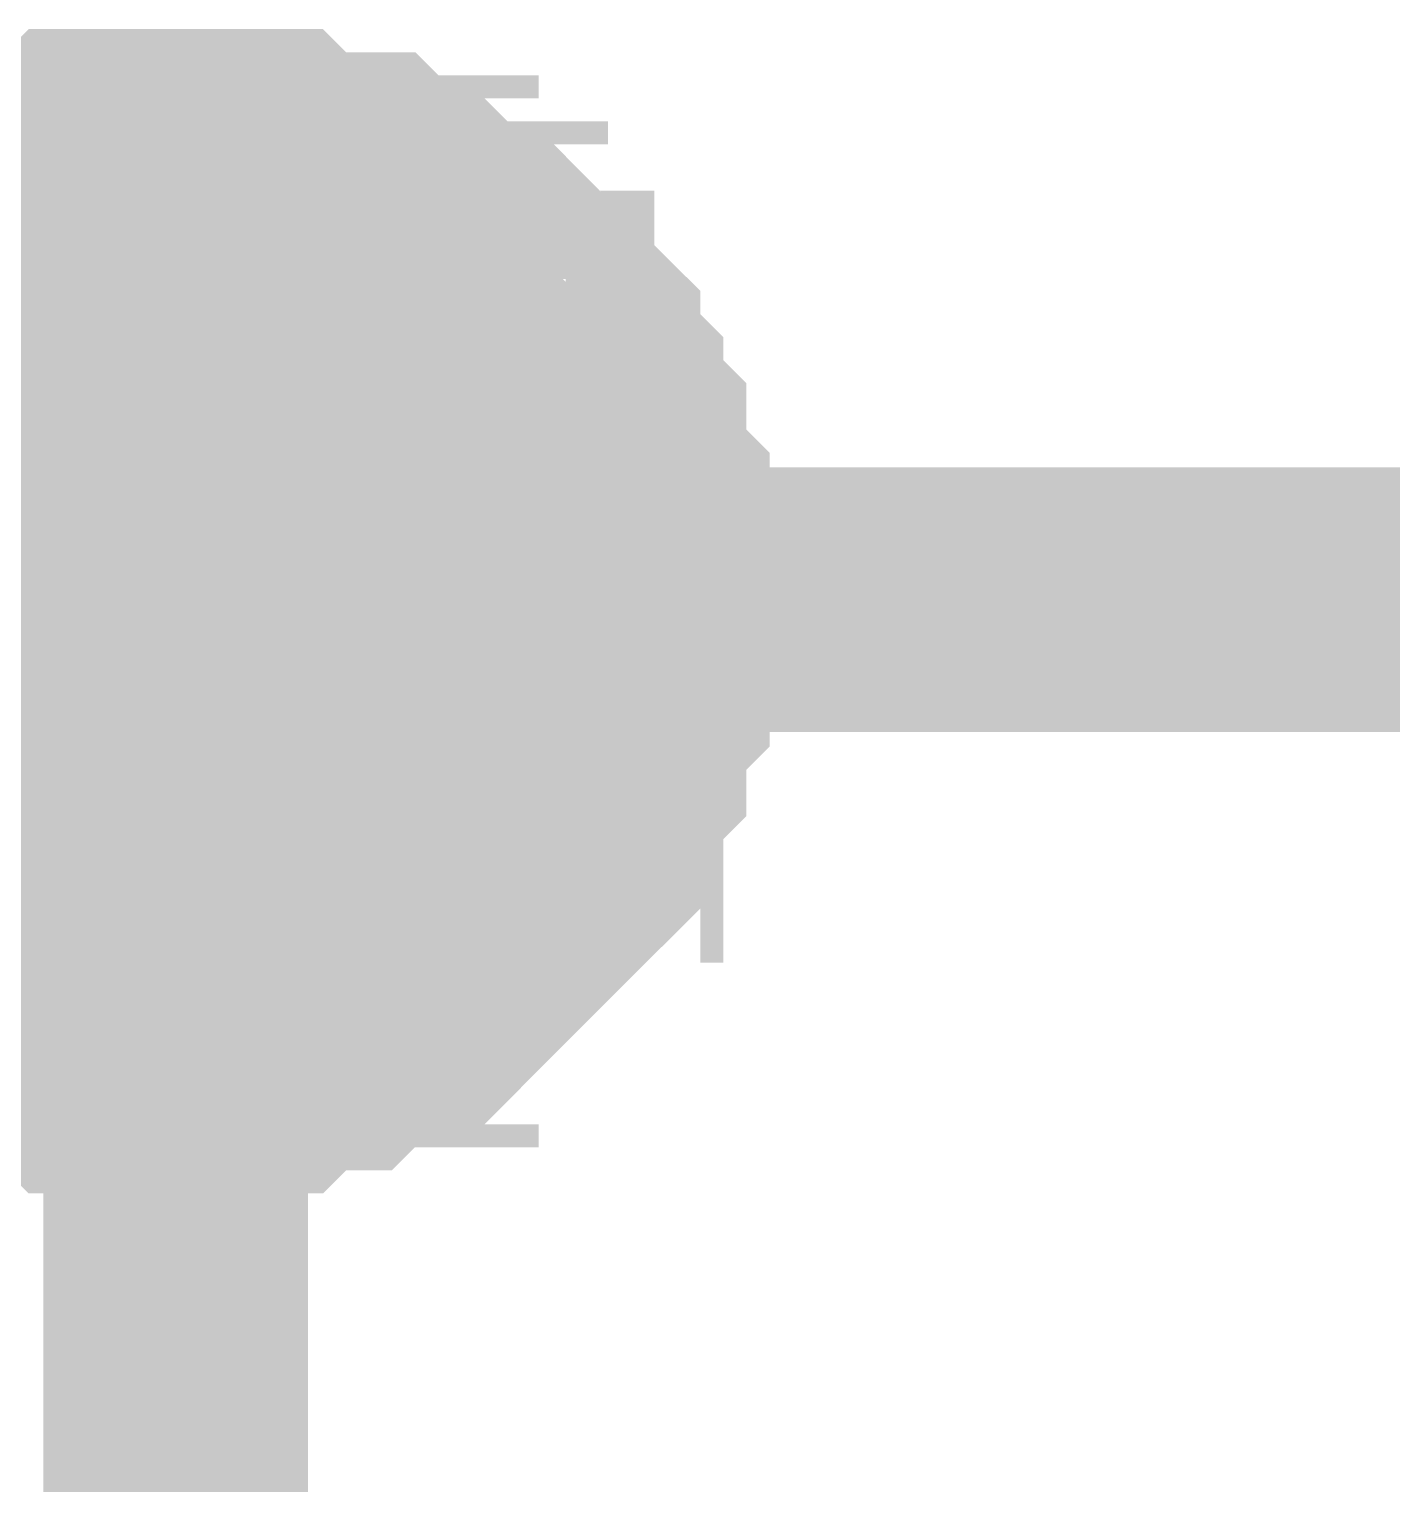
# Model space of a CAD drawing. Header units: inches. Extents: x 0 to 841, y 0 to 594.
# Drawn here: x 534.84 to 536.383, y 241.49 to 243.138 of the extents above; entities that cross this region are included whole.
import ezdxf

# ---------------------------------------------------------------- set-up
doc = ezdxf.new("R2010")
doc.units = ezdxf.units.IN
doc.layers.add('Sheet', color=255, linetype='Continuous')

msp = doc.modelspace()

# ---------------------------------------------------------------- linework, layer by layer
at = {"layer": 'Sheet'}
for points in [[(534.6663, 242.8575, 0.2997, 0.2997, 0), (534.6925, 242.8836, 0.2997, 0.2997, 0), (534.7186, 242.8836, 0.2997, 0.2997, 0), (534.7447, 242.9097, 0.2997, 0.2997, 0), (534.7447, 242.9097, 0.2997, 0.2997, 0), (534.7708, 242.9359, 0.2997, 0.2997, 0), (534.797, 242.9359, 0.2997, 0.2997, 0), (534.8231, 242.962, 0.2997, 0.2997, 0), (534.8492, 242.962, 0.2997, 0.2997, 0), (534.8754, 242.962, 0.2997, 0.2997, 0), (534.8754, 242.962, 0.2997, 0.2997, 0), (534.9015, 242.9881, 0.2997, 0.2997, 0), (534.9276, 242.9881, 0.2997, 0.2997, 0), (534.9538, 242.9881, 0.2997, 0.2997, 0), (534.9799, 242.9881, 0.2997, 0.2997, 0), (535.006, 242.9881, 0.2997, 0.2997, 0)], [(534.6663, 242.8575, 0.2997, 0.2997, 0), (534.6925, 242.8836, 0.2997, 0.2997, 0), (534.7186, 242.8836, 0.2997, 0.2997, 0), (534.7447, 242.9097, 0.2997, 0.2997, 0), (534.7447, 242.9097, 0.2997, 0.2997, 0), (534.7708, 242.9359, 0.2997, 0.2997, 0), (534.797, 242.9359, 0.2997, 0.2997, 0), (534.8231, 242.962, 0.2997, 0.2997, 0), (534.8492, 242.962, 0.2997, 0.2997, 0), (534.8754, 242.962, 0.2997, 0.2997, 0), (534.8754, 242.962, 0.2997, 0.2997, 0), (534.9015, 242.9881, 0.2997, 0.2997, 0), (534.9276, 242.9881, 0.2997, 0.2997, 0), (534.9538, 242.9881, 0.2997, 0.2997, 0), (534.9799, 242.9881, 0.2997, 0.2997, 0), (535.006, 242.9881, 0.2997, 0.2997, 0)], [(534.6663, 242.8575, 0.2997, 0.2997, 0), (534.6925, 242.8836, 0.2997, 0.2997, 0), (534.7186, 242.8836, 0.2997, 0.2997, 0), (534.7447, 242.9097, 0.2997, 0.2997, 0), (534.7447, 242.9097, 0.2997, 0.2997, 0), (534.7708, 242.9359, 0.2997, 0.2997, 0), (534.797, 242.9359, 0.2997, 0.2997, 0), (534.8231, 242.962, 0.2997, 0.2997, 0), (534.8492, 242.962, 0.2997, 0.2997, 0), (534.8754, 242.962, 0.2997, 0.2997, 0), (534.8754, 242.962, 0.2997, 0.2997, 0), (534.9015, 242.9881, 0.2997, 0.2997, 0), (534.9276, 242.9881, 0.2997, 0.2997, 0), (534.9538, 242.9881, 0.2997, 0.2997, 0), (534.9799, 242.9881, 0.2997, 0.2997, 0), (535.006, 242.9881, 0.2997, 0.2997, 0)], [(534.6663, 242.8575, 0.2997, 0.2997, 0), (534.6925, 242.8836, 0.2997, 0.2997, 0), (534.7186, 242.8836, 0.2997, 0.2997, 0), (534.7447, 242.9097, 0.2997, 0.2997, 0), (534.7447, 242.9097, 0.2997, 0.2997, 0), (534.7708, 242.9359, 0.2997, 0.2997, 0), (534.797, 242.9359, 0.2997, 0.2997, 0), (534.8231, 242.962, 0.2997, 0.2997, 0), (534.8492, 242.962, 0.2997, 0.2997, 0), (534.8754, 242.962, 0.2997, 0.2997, 0), (534.8754, 242.962, 0.2997, 0.2997, 0), (534.9015, 242.9881, 0.2997, 0.2997, 0), (534.9276, 242.9881, 0.2997, 0.2997, 0), (534.9538, 242.9881, 0.2997, 0.2997, 0), (534.9799, 242.9881, 0.2997, 0.2997, 0), (535.006, 242.9881, 0.2997, 0.2997, 0)], [(535.006, 242.9881, 0.2997, 0.2997, 0), (535.006, 242.9881, 0.2997, 0.2997, 0)], [(535.006, 242.9881, 0.2997, 0.2997, 0), (535.0322, 242.9881, 0.2997, 0.2997, 0), (535.0583, 242.9881, 0.2997, 0.2997, 0), (535.0844, 242.9881, 0.2997, 0.2997, 0), (535.1106, 242.9881, 0.2997, 0.2997, 0), (535.1367, 242.962, 0.2997, 0.2997, 0), (535.1628, 242.962, 0.2997, 0.2997, 0), (535.1889, 242.962, 0.2997, 0.2997, 0), (535.2151, 242.962, 0.2997, 0.2997, 0), (535.2412, 242.9359, 0.2997, 0.2997, 0), (535.2673, 242.9359, 0.2997, 0.2997, 0), (535.2673, 242.9097, 0.2997, 0.2997, 0), (535.2935, 242.9097, 0.2997, 0.2997, 0), (535.3196, 242.8836, 0.2997, 0.2997, 0), (535.3457, 242.8836, 0.2997, 0.2997, 0), (535.3457, 242.8575, 0.2997, 0.2997, 0), (535.3719, 242.8575, 0.2997, 0.2997, 0), (535.398, 242.8313, 0.2997, 0.2997, 0), (535.398, 242.8052, 0.2997, 0.2997, 0), (535.4241, 242.8052, 0.2997, 0.2997, 0), (535.4503, 242.7791, 0.2997, 0.2997, 0), (535.4503, 242.7529, 0.2997, 0.2997, 0), (535.4764, 242.7268, 0.2997, 0.2997, 0), (535.4764, 242.7007, 0.2997, 0.2997, 0), (535.4764, 242.7007, 0.2997, 0.2997, 0), (535.5025, 242.6746, 0.2997, 0.2997, 0), (535.5025, 242.6484, 0.2997, 0.2997, 0), (535.5025, 242.6223, 0.2997, 0.2997, 0), (535.5286, 242.5962, 0.2997, 0.2997, 0), (535.5286, 242.57, 0.2997, 0.2997, 0), (535.5286, 242.5439, 0.2997, 0.2997, 0), (535.5286, 242.5178, 0.2997, 0.2997, 0), (535.5286, 242.4916, 0.2997, 0.2997, 0)], [(535.006, 242.9881, 0.2997, 0.2997, 0), (535.006, 242.9881, 0.2997, 0.2997, 0)], [(535.006, 242.9881, 0.2997, 0.2997, 0), (535.0322, 242.9881, 0.2997, 0.2997, 0), (535.0583, 242.9881, 0.2997, 0.2997, 0), (535.0844, 242.9881, 0.2997, 0.2997, 0), (535.1106, 242.9881, 0.2997, 0.2997, 0), (535.1367, 242.962, 0.2997, 0.2997, 0), (535.1628, 242.962, 0.2997, 0.2997, 0), (535.1889, 242.962, 0.2997, 0.2997, 0), (535.2151, 242.962, 0.2997, 0.2997, 0), (535.2412, 242.9359, 0.2997, 0.2997, 0), (535.2673, 242.9359, 0.2997, 0.2997, 0), (535.2673, 242.9097, 0.2997, 0.2997, 0), (535.2935, 242.9097, 0.2997, 0.2997, 0), (535.3196, 242.8836, 0.2997, 0.2997, 0), (535.3457, 242.8836, 0.2997, 0.2997, 0), (535.3457, 242.8575, 0.2997, 0.2997, 0), (535.3719, 242.8575, 0.2997, 0.2997, 0), (535.398, 242.8313, 0.2997, 0.2997, 0), (535.398, 242.8052, 0.2997, 0.2997, 0), (535.4241, 242.8052, 0.2997, 0.2997, 0), (535.4503, 242.7791, 0.2997, 0.2997, 0), (535.4503, 242.7529, 0.2997, 0.2997, 0), (535.4764, 242.7268, 0.2997, 0.2997, 0), (535.4764, 242.7007, 0.2997, 0.2997, 0), (535.4764, 242.7007, 0.2997, 0.2997, 0), (535.5025, 242.6746, 0.2997, 0.2997, 0), (535.5025, 242.6484, 0.2997, 0.2997, 0), (535.5025, 242.6223, 0.2997, 0.2997, 0), (535.5286, 242.5962, 0.2997, 0.2997, 0), (535.5286, 242.57, 0.2997, 0.2997, 0), (535.5286, 242.5439, 0.2997, 0.2997, 0), (535.5286, 242.5178, 0.2997, 0.2997, 0), (535.5286, 242.4916, 0.2997, 0.2997, 0)], [(535.006, 242.9881, 0.2997, 0.2997, 0), (535.006, 242.9881, 0.2997, 0.2997, 0)], [(535.006, 242.9881, 0.2997, 0.2997, 0), (535.0322, 242.9881, 0.2997, 0.2997, 0), (535.0583, 242.9881, 0.2997, 0.2997, 0), (535.0844, 242.9881, 0.2997, 0.2997, 0), (535.1106, 242.9881, 0.2997, 0.2997, 0), (535.1367, 242.962, 0.2997, 0.2997, 0), (535.1628, 242.962, 0.2997, 0.2997, 0), (535.1889, 242.962, 0.2997, 0.2997, 0), (535.2151, 242.962, 0.2997, 0.2997, 0), (535.2412, 242.9359, 0.2997, 0.2997, 0), (535.2673, 242.9359, 0.2997, 0.2997, 0), (535.2673, 242.9097, 0.2997, 0.2997, 0), (535.2935, 242.9097, 0.2997, 0.2997, 0), (535.3196, 242.8836, 0.2997, 0.2997, 0), (535.3457, 242.8836, 0.2997, 0.2997, 0), (535.3457, 242.8575, 0.2997, 0.2997, 0), (535.3719, 242.8575, 0.2997, 0.2997, 0), (535.398, 242.8313, 0.2997, 0.2997, 0), (535.398, 242.8052, 0.2997, 0.2997, 0), (535.4241, 242.8052, 0.2997, 0.2997, 0), (535.4503, 242.7791, 0.2997, 0.2997, 0), (535.4503, 242.7529, 0.2997, 0.2997, 0), (535.4764, 242.7268, 0.2997, 0.2997, 0), (535.4764, 242.7007, 0.2997, 0.2997, 0), (535.4764, 242.7007, 0.2997, 0.2997, 0), (535.5025, 242.6746, 0.2997, 0.2997, 0), (535.5025, 242.6484, 0.2997, 0.2997, 0), (535.5025, 242.6223, 0.2997, 0.2997, 0), (535.5286, 242.5962, 0.2997, 0.2997, 0), (535.5286, 242.57, 0.2997, 0.2997, 0), (535.5286, 242.5439, 0.2997, 0.2997, 0), (535.5286, 242.5178, 0.2997, 0.2997, 0), (535.5286, 242.4916, 0.2997, 0.2997, 0)], [(535.006, 242.9881, 0.2997, 0.2997, 0), (535.006, 242.9881, 0.2997, 0.2997, 0)], [(535.006, 242.9881, 0.2997, 0.2997, 0), (535.0322, 242.9881, 0.2997, 0.2997, 0), (535.0583, 242.9881, 0.2997, 0.2997, 0), (535.0844, 242.9881, 0.2997, 0.2997, 0), (535.1106, 242.9881, 0.2997, 0.2997, 0), (535.1367, 242.962, 0.2997, 0.2997, 0), (535.1628, 242.962, 0.2997, 0.2997, 0), (535.1889, 242.962, 0.2997, 0.2997, 0), (535.2151, 242.962, 0.2997, 0.2997, 0), (535.2412, 242.9359, 0.2997, 0.2997, 0), (535.2673, 242.9359, 0.2997, 0.2997, 0), (535.2673, 242.9097, 0.2997, 0.2997, 0), (535.2935, 242.9097, 0.2997, 0.2997, 0), (535.3196, 242.8836, 0.2997, 0.2997, 0), (535.3457, 242.8836, 0.2997, 0.2997, 0), (535.3457, 242.8575, 0.2997, 0.2997, 0), (535.3719, 242.8575, 0.2997, 0.2997, 0), (535.398, 242.8313, 0.2997, 0.2997, 0), (535.398, 242.8052, 0.2997, 0.2997, 0), (535.4241, 242.8052, 0.2997, 0.2997, 0), (535.4503, 242.7791, 0.2997, 0.2997, 0), (535.4503, 242.7529, 0.2997, 0.2997, 0), (535.4764, 242.7268, 0.2997, 0.2997, 0), (535.4764, 242.7007, 0.2997, 0.2997, 0), (535.4764, 242.7007, 0.2997, 0.2997, 0), (535.5025, 242.6746, 0.2997, 0.2997, 0), (535.5025, 242.6484, 0.2997, 0.2997, 0), (535.5025, 242.6223, 0.2997, 0.2997, 0), (535.5286, 242.5962, 0.2997, 0.2997, 0), (535.5286, 242.57, 0.2997, 0.2997, 0), (535.5286, 242.5439, 0.2997, 0.2997, 0), (535.5286, 242.5178, 0.2997, 0.2997, 0), (535.5286, 242.4916, 0.2997, 0.2997, 0)], [(534.7708, 242.9359, 0.0991, 0.0991, 0), (534.797, 242.9359, 0.0991, 0.0991, 0), (534.8231, 242.962, 0.0991, 0.0991, 0), (534.8492, 242.962, 0.0991, 0.0991, 0), (534.8754, 242.962, 0.0991, 0.0991, 0), (534.8754, 242.962, 0.0991, 0.0991, 0), (534.9015, 242.9881, 0.0991, 0.0991, 0), (534.9276, 242.9881, 0.0991, 0.0991, 0), (534.9538, 242.9881, 0.0991, 0.0991, 0), (534.9799, 242.9881, 0.0991, 0.0991, 0), (535.006, 242.9881, 0.0991, 0.0991, 0)], [(534.7708, 242.9359, 0.0991, 0.0991, 0), (534.797, 242.9359, 0.0991, 0.0991, 0), (534.8231, 242.962, 0.0991, 0.0991, 0), (534.8492, 242.962, 0.0991, 0.0991, 0), (534.8754, 242.962, 0.0991, 0.0991, 0), (534.8754, 242.962, 0.0991, 0.0991, 0), (534.9015, 242.9881, 0.0991, 0.0991, 0), (534.9276, 242.9881, 0.0991, 0.0991, 0), (534.9538, 242.9881, 0.0991, 0.0991, 0), (534.9799, 242.9881, 0.0991, 0.0991, 0), (535.006, 242.9881, 0.0991, 0.0991, 0)], [(534.7708, 242.9359, 0.0991, 0.0991, 0), (534.797, 242.9359, 0.0991, 0.0991, 0), (534.8231, 242.962, 0.0991, 0.0991, 0), (534.8492, 242.962, 0.0991, 0.0991, 0), (534.8754, 242.962, 0.0991, 0.0991, 0), (534.8754, 242.962, 0.0991, 0.0991, 0), (534.9015, 242.9881, 0.0991, 0.0991, 0), (534.9276, 242.9881, 0.0991, 0.0991, 0), (534.9538, 242.9881, 0.0991, 0.0991, 0), (534.9799, 242.9881, 0.0991, 0.0991, 0), (535.006, 242.9881, 0.0991, 0.0991, 0)], [(534.7708, 242.9359, 0.0991, 0.0991, 0), (534.797, 242.9359, 0.0991, 0.0991, 0), (534.8231, 242.962, 0.0991, 0.0991, 0), (534.8492, 242.962, 0.0991, 0.0991, 0), (534.8754, 242.962, 0.0991, 0.0991, 0), (534.8754, 242.962, 0.0991, 0.0991, 0), (534.9015, 242.9881, 0.0991, 0.0991, 0), (534.9276, 242.9881, 0.0991, 0.0991, 0), (534.9538, 242.9881, 0.0991, 0.0991, 0), (534.9799, 242.9881, 0.0991, 0.0991, 0), (535.006, 242.9881, 0.0991, 0.0991, 0)], [(535.006, 242.9881, 0.0991, 0.0991, 0), (535.006, 242.9881, 0.0991, 0.0991, 0)], [(535.006, 242.9881, 0.0991, 0.0991, 0), (535.0322, 242.9881, 0.0991, 0.0991, 0), (535.0583, 242.9881, 0.0991, 0.0991, 0), (535.0844, 242.9881, 0.0991, 0.0991, 0), (535.1106, 242.9881, 0.0991, 0.0991, 0), (535.1367, 242.962, 0.0991, 0.0991, 0), (535.1628, 242.962, 0.0991, 0.0991, 0), (535.1889, 242.962, 0.0991, 0.0991, 0), (535.2151, 242.962, 0.0991, 0.0991, 0), (535.2412, 242.9359, 0.0991, 0.0991, 0), (535.2673, 242.9359, 0.0991, 0.0991, 0), (535.2673, 242.9097, 0.0991, 0.0991, 0), (535.2935, 242.9097, 0.0991, 0.0991, 0), (535.3196, 242.8836, 0.0991, 0.0991, 0), (535.3457, 242.8836, 0.0991, 0.0991, 0), (535.3457, 242.8575, 0.0991, 0.0991, 0), (535.3719, 242.8575, 0.0991, 0.0991, 0), (535.398, 242.8313, 0.0991, 0.0991, 0), (535.398, 242.8052, 0.0991, 0.0991, 0), (535.4241, 242.8052, 0.0991, 0.0991, 0), (535.4503, 242.7791, 0.0991, 0.0991, 0), (535.4503, 242.7529, 0.0991, 0.0991, 0), (535.4764, 242.7268, 0.0991, 0.0991, 0), (535.4764, 242.7007, 0.0991, 0.0991, 0), (535.4764, 242.7007, 0.0991, 0.0991, 0), (535.5025, 242.6746, 0.0991, 0.0991, 0), (535.5025, 242.6484, 0.0991, 0.0991, 0), (535.5025, 242.6223, 0.0991, 0.0991, 0), (535.5286, 242.5962, 0.0991, 0.0991, 0), (535.5286, 242.57, 0.0991, 0.0991, 0), (535.5286, 242.5439, 0.0991, 0.0991, 0), (535.5286, 242.5178, 0.0991, 0.0991, 0), (535.5286, 242.4916, 0.0991, 0.0991, 0)], [(535.006, 242.9881, 0.0991, 0.0991, 0), (535.006, 242.9881, 0.0991, 0.0991, 0)], [(535.006, 242.9881, 0.0991, 0.0991, 0), (535.0322, 242.9881, 0.0991, 0.0991, 0), (535.0583, 242.9881, 0.0991, 0.0991, 0), (535.0844, 242.9881, 0.0991, 0.0991, 0), (535.1106, 242.9881, 0.0991, 0.0991, 0), (535.1367, 242.962, 0.0991, 0.0991, 0), (535.1628, 242.962, 0.0991, 0.0991, 0), (535.1889, 242.962, 0.0991, 0.0991, 0), (535.2151, 242.962, 0.0991, 0.0991, 0), (535.2412, 242.9359, 0.0991, 0.0991, 0), (535.2673, 242.9359, 0.0991, 0.0991, 0), (535.2673, 242.9097, 0.0991, 0.0991, 0), (535.2935, 242.9097, 0.0991, 0.0991, 0), (535.3196, 242.8836, 0.0991, 0.0991, 0), (535.3457, 242.8836, 0.0991, 0.0991, 0), (535.3457, 242.8575, 0.0991, 0.0991, 0), (535.3719, 242.8575, 0.0991, 0.0991, 0), (535.398, 242.8313, 0.0991, 0.0991, 0), (535.398, 242.8052, 0.0991, 0.0991, 0), (535.4241, 242.8052, 0.0991, 0.0991, 0), (535.4503, 242.7791, 0.0991, 0.0991, 0), (535.4503, 242.7529, 0.0991, 0.0991, 0), (535.4764, 242.7268, 0.0991, 0.0991, 0), (535.4764, 242.7007, 0.0991, 0.0991, 0), (535.4764, 242.7007, 0.0991, 0.0991, 0), (535.5025, 242.6746, 0.0991, 0.0991, 0), (535.5025, 242.6484, 0.0991, 0.0991, 0), (535.5025, 242.6223, 0.0991, 0.0991, 0), (535.5286, 242.5962, 0.0991, 0.0991, 0), (535.5286, 242.57, 0.0991, 0.0991, 0), (535.5286, 242.5439, 0.0991, 0.0991, 0), (535.5286, 242.5178, 0.0991, 0.0991, 0), (535.5286, 242.4916, 0.0991, 0.0991, 0)], [(535.006, 242.9881, 0.0991, 0.0991, 0), (535.006, 242.9881, 0.0991, 0.0991, 0)], [(535.006, 242.9881, 0.0991, 0.0991, 0), (535.0322, 242.9881, 0.0991, 0.0991, 0), (535.0583, 242.9881, 0.0991, 0.0991, 0), (535.0844, 242.9881, 0.0991, 0.0991, 0), (535.1106, 242.9881, 0.0991, 0.0991, 0), (535.1367, 242.962, 0.0991, 0.0991, 0), (535.1628, 242.962, 0.0991, 0.0991, 0), (535.1889, 242.962, 0.0991, 0.0991, 0), (535.2151, 242.962, 0.0991, 0.0991, 0), (535.2412, 242.9359, 0.0991, 0.0991, 0), (535.2673, 242.9359, 0.0991, 0.0991, 0), (535.2673, 242.9097, 0.0991, 0.0991, 0), (535.2935, 242.9097, 0.0991, 0.0991, 0), (535.3196, 242.8836, 0.0991, 0.0991, 0), (535.3457, 242.8836, 0.0991, 0.0991, 0), (535.3457, 242.8575, 0.0991, 0.0991, 0), (535.3719, 242.8575, 0.0991, 0.0991, 0), (535.398, 242.8313, 0.0991, 0.0991, 0), (535.398, 242.8052, 0.0991, 0.0991, 0), (535.4241, 242.8052, 0.0991, 0.0991, 0), (535.4503, 242.7791, 0.0991, 0.0991, 0), (535.4503, 242.7529, 0.0991, 0.0991, 0), (535.4764, 242.7268, 0.0991, 0.0991, 0), (535.4764, 242.7007, 0.0991, 0.0991, 0), (535.4764, 242.7007, 0.0991, 0.0991, 0), (535.5025, 242.6746, 0.0991, 0.0991, 0), (535.5025, 242.6484, 0.0991, 0.0991, 0), (535.5025, 242.6223, 0.0991, 0.0991, 0), (535.5286, 242.5962, 0.0991, 0.0991, 0), (535.5286, 242.57, 0.0991, 0.0991, 0), (535.5286, 242.5439, 0.0991, 0.0991, 0), (535.5286, 242.5178, 0.0991, 0.0991, 0), (535.5286, 242.4916, 0.0991, 0.0991, 0)], [(535.006, 242.9881, 0.0991, 0.0991, 0), (535.006, 242.9881, 0.0991, 0.0991, 0)], [(535.006, 242.9881, 0.0991, 0.0991, 0), (535.0322, 242.9881, 0.0991, 0.0991, 0), (535.0583, 242.9881, 0.0991, 0.0991, 0), (535.0844, 242.9881, 0.0991, 0.0991, 0), (535.1106, 242.9881, 0.0991, 0.0991, 0), (535.1367, 242.962, 0.0991, 0.0991, 0), (535.1628, 242.962, 0.0991, 0.0991, 0), (535.1889, 242.962, 0.0991, 0.0991, 0), (535.2151, 242.962, 0.0991, 0.0991, 0), (535.2412, 242.9359, 0.0991, 0.0991, 0), (535.2673, 242.9359, 0.0991, 0.0991, 0), (535.2673, 242.9097, 0.0991, 0.0991, 0), (535.2935, 242.9097, 0.0991, 0.0991, 0), (535.3196, 242.8836, 0.0991, 0.0991, 0), (535.3457, 242.8836, 0.0991, 0.0991, 0), (535.3457, 242.8575, 0.0991, 0.0991, 0), (535.3719, 242.8575, 0.0991, 0.0991, 0), (535.398, 242.8313, 0.0991, 0.0991, 0), (535.398, 242.8052, 0.0991, 0.0991, 0), (535.4241, 242.8052, 0.0991, 0.0991, 0), (535.4503, 242.7791, 0.0991, 0.0991, 0), (535.4503, 242.7529, 0.0991, 0.0991, 0), (535.4764, 242.7268, 0.0991, 0.0991, 0), (535.4764, 242.7007, 0.0991, 0.0991, 0), (535.4764, 242.7007, 0.0991, 0.0991, 0), (535.5025, 242.6746, 0.0991, 0.0991, 0), (535.5025, 242.6484, 0.0991, 0.0991, 0), (535.5025, 242.6223, 0.0991, 0.0991, 0), (535.5286, 242.5962, 0.0991, 0.0991, 0), (535.5286, 242.57, 0.0991, 0.0991, 0), (535.5286, 242.5439, 0.0991, 0.0991, 0), (535.5286, 242.5178, 0.0991, 0.0991, 0), (535.5286, 242.4916, 0.0991, 0.0991, 0)], [(547.5228, 242.4916, 0.2997, 0.2997, 0), (535.006, 242.4916, 0.2997, 0.2997, 0), (492.517, 242.4916, 0.2997, 0.2997, 0), (492.517, 242.4916, 0.2997, 0.2997, 0)], [(535.006, 242.4916, 0.2997, 0.2997, 0), (535.006, 204.9943, 0.2997, 0.2997, 0), (547.5228, 204.9943, 0.2997, 0.2997, 0)], [(535.5286, 242.4916, 0.2997, 0.2997, 0), (535.5286, 242.4655, 0.2997, 0.2997, 0), (535.5286, 242.4394, 0.2997, 0.2997, 0), (535.5286, 242.4133, 0.2997, 0.2997, 0), (535.5286, 242.3871, 0.2997, 0.2997, 0), (535.5025, 242.361, 0.2997, 0.2997, 0), (535.5025, 242.3349, 0.2997, 0.2997, 0), (535.5025, 242.3087, 0.2997, 0.2997, 0), (535.4764, 242.2826, 0.2997, 0.2997, 0), (535.4764, 242.2565, 0.2997, 0.2997, 0), (535.4764, 242.2303, 0.2997, 0.2997, 0), (535.4503, 242.2303, 0.2997, 0.2997, 0), (535.4503, 242.2042, 0.2997, 0.2997, 0), (535.4241, 242.1781, 0.2997, 0.2997, 0), (535.398, 242.1519, 0.2997, 0.2997, 0), (535.398, 242.1519, 0.2997, 0.2997, 0), (535.3719, 242.1258, 0.2997, 0.2997, 0), (535.3457, 242.0997, 0.2997, 0.2997, 0), (535.3457, 242.0997, 0.2997, 0.2997, 0), (535.3196, 242.0736, 0.2997, 0.2997, 0), (535.2935, 242.0474, 0.2997, 0.2997, 0), (535.2673, 242.0474, 0.2997, 0.2997, 0), (535.2673, 242.0213, 0.2997, 0.2997, 0), (535.2412, 242.0213, 0.2997, 0.2997, 0), (535.2151, 242.0213, 0.2997, 0.2997, 0), (535.1889, 241.9952, 0.2997, 0.2997, 0), (535.1628, 241.9952, 0.2997, 0.2997, 0), (535.1367, 241.9952, 0.2997, 0.2997, 0), (535.1106, 241.969, 0.2997, 0.2997, 0), (535.0844, 241.969, 0.2997, 0.2997, 0), (535.0583, 241.969, 0.2997, 0.2997, 0), (535.0322, 241.969, 0.2997, 0.2997, 0), (535.006, 241.969, 0.2997, 0.2997, 0)], [(535.5286, 242.4916, 0.2997, 0.2997, 0), (535.5286, 242.4655, 0.2997, 0.2997, 0), (535.5286, 242.4394, 0.2997, 0.2997, 0), (535.5286, 242.4133, 0.2997, 0.2997, 0), (535.5286, 242.3871, 0.2997, 0.2997, 0), (535.5025, 242.361, 0.2997, 0.2997, 0), (535.5025, 242.3349, 0.2997, 0.2997, 0), (535.5025, 242.3087, 0.2997, 0.2997, 0), (535.4764, 242.2826, 0.2997, 0.2997, 0), (535.4764, 242.2565, 0.2997, 0.2997, 0), (535.4764, 242.2303, 0.2997, 0.2997, 0), (535.4503, 242.2303, 0.2997, 0.2997, 0), (535.4503, 242.2042, 0.2997, 0.2997, 0), (535.4241, 242.1781, 0.2997, 0.2997, 0), (535.398, 242.1519, 0.2997, 0.2997, 0), (535.398, 242.1519, 0.2997, 0.2997, 0), (535.3719, 242.1258, 0.2997, 0.2997, 0), (535.3457, 242.0997, 0.2997, 0.2997, 0), (535.3457, 242.0997, 0.2997, 0.2997, 0), (535.3196, 242.0736, 0.2997, 0.2997, 0), (535.2935, 242.0474, 0.2997, 0.2997, 0), (535.2673, 242.0474, 0.2997, 0.2997, 0), (535.2673, 242.0213, 0.2997, 0.2997, 0), (535.2412, 242.0213, 0.2997, 0.2997, 0), (535.2151, 242.0213, 0.2997, 0.2997, 0), (535.1889, 241.9952, 0.2997, 0.2997, 0), (535.1628, 241.9952, 0.2997, 0.2997, 0), (535.1367, 241.9952, 0.2997, 0.2997, 0), (535.1106, 241.969, 0.2997, 0.2997, 0), (535.0844, 241.969, 0.2997, 0.2997, 0), (535.0583, 241.969, 0.2997, 0.2997, 0), (535.0322, 241.969, 0.2997, 0.2997, 0), (535.006, 241.969, 0.2997, 0.2997, 0)], [(535.5286, 242.4916, 0.2997, 0.2997, 0), (535.5286, 242.4655, 0.2997, 0.2997, 0), (535.5286, 242.4394, 0.2997, 0.2997, 0), (535.5286, 242.4133, 0.2997, 0.2997, 0), (535.5286, 242.3871, 0.2997, 0.2997, 0), (535.5025, 242.361, 0.2997, 0.2997, 0), (535.5025, 242.3349, 0.2997, 0.2997, 0), (535.5025, 242.3087, 0.2997, 0.2997, 0), (535.4764, 242.2826, 0.2997, 0.2997, 0), (535.4764, 242.2565, 0.2997, 0.2997, 0), (535.4764, 242.2303, 0.2997, 0.2997, 0), (535.4503, 242.2303, 0.2997, 0.2997, 0), (535.4503, 242.2042, 0.2997, 0.2997, 0), (535.4241, 242.1781, 0.2997, 0.2997, 0), (535.398, 242.1519, 0.2997, 0.2997, 0), (535.398, 242.1519, 0.2997, 0.2997, 0), (535.3719, 242.1258, 0.2997, 0.2997, 0), (535.3457, 242.0997, 0.2997, 0.2997, 0), (535.3457, 242.0997, 0.2997, 0.2997, 0), (535.3196, 242.0736, 0.2997, 0.2997, 0), (535.2935, 242.0474, 0.2997, 0.2997, 0), (535.2673, 242.0474, 0.2997, 0.2997, 0), (535.2673, 242.0213, 0.2997, 0.2997, 0), (535.2412, 242.0213, 0.2997, 0.2997, 0), (535.2151, 242.0213, 0.2997, 0.2997, 0), (535.1889, 241.9952, 0.2997, 0.2997, 0), (535.1628, 241.9952, 0.2997, 0.2997, 0), (535.1367, 241.9952, 0.2997, 0.2997, 0), (535.1106, 241.969, 0.2997, 0.2997, 0), (535.0844, 241.969, 0.2997, 0.2997, 0), (535.0583, 241.969, 0.2997, 0.2997, 0), (535.0322, 241.969, 0.2997, 0.2997, 0), (535.006, 241.969, 0.2997, 0.2997, 0)], [(535.5286, 242.4916, 0.2997, 0.2997, 0), (535.5286, 242.4655, 0.2997, 0.2997, 0), (535.5286, 242.4394, 0.2997, 0.2997, 0), (535.5286, 242.4133, 0.2997, 0.2997, 0), (535.5286, 242.3871, 0.2997, 0.2997, 0), (535.5025, 242.361, 0.2997, 0.2997, 0), (535.5025, 242.3349, 0.2997, 0.2997, 0), (535.5025, 242.3087, 0.2997, 0.2997, 0), (535.4764, 242.2826, 0.2997, 0.2997, 0), (535.4764, 242.2565, 0.2997, 0.2997, 0), (535.4764, 242.2303, 0.2997, 0.2997, 0), (535.4503, 242.2303, 0.2997, 0.2997, 0), (535.4503, 242.2042, 0.2997, 0.2997, 0), (535.4241, 242.1781, 0.2997, 0.2997, 0), (535.398, 242.1519, 0.2997, 0.2997, 0), (535.398, 242.1519, 0.2997, 0.2997, 0), (535.3719, 242.1258, 0.2997, 0.2997, 0), (535.3457, 242.0997, 0.2997, 0.2997, 0), (535.3457, 242.0997, 0.2997, 0.2997, 0), (535.3196, 242.0736, 0.2997, 0.2997, 0), (535.2935, 242.0474, 0.2997, 0.2997, 0), (535.2673, 242.0474, 0.2997, 0.2997, 0), (535.2673, 242.0213, 0.2997, 0.2997, 0), (535.2412, 242.0213, 0.2997, 0.2997, 0), (535.2151, 242.0213, 0.2997, 0.2997, 0), (535.1889, 241.9952, 0.2997, 0.2997, 0), (535.1628, 241.9952, 0.2997, 0.2997, 0), (535.1367, 241.9952, 0.2997, 0.2997, 0), (535.1106, 241.969, 0.2997, 0.2997, 0), (535.0844, 241.969, 0.2997, 0.2997, 0), (535.0583, 241.969, 0.2997, 0.2997, 0), (535.0322, 241.969, 0.2997, 0.2997, 0), (535.006, 241.969, 0.2997, 0.2997, 0)], [(535.5286, 242.4916, 0.2997, 0.2997, 0), (535.5286, 242.4916, 0.2997, 0.2997, 0), (535.5286, 242.4916, 0.2997, 0.2997, 0), (535.5286, 242.4916, 0.2997, 0.2997, 0), (535.5286, 242.4916, 0.2997, 0.2997, 0), (535.5286, 242.4916, 0.2997, 0.2997, 0), (535.5286, 242.4916, 0.2997, 0.2997, 0), (535.5286, 242.4916, 0.2997, 0.2997, 0), (535.5286, 242.4916, 0.2997, 0.2997, 0), (535.5286, 242.4916, 0.2997, 0.2997, 0), (535.5286, 242.4916, 0.2997, 0.2997, 0), (535.5286, 242.4916, 0.2997, 0.2997, 0), (535.5286, 242.4916, 0.2997, 0.2997, 0), (535.5286, 242.4916, 0.2997, 0.2997, 0), (535.5286, 242.4916, 0.2997, 0.2997, 0), (535.5286, 242.4916, 0.2997, 0.2997, 0), (535.5286, 242.4916, 0.2997, 0.2997, 0), (535.5286, 242.4916, 0.2997, 0.2997, 0), (535.5286, 242.4916, 0.2997, 0.2997, 0), (535.5286, 242.4916, 0.2997, 0.2997, 0), (535.5286, 242.4916, 0.2997, 0.2997, 0), (535.5286, 242.4916, 0.2997, 0.2997, 0), (535.5286, 242.4916, 0.2997, 0.2997, 0), (535.5286, 242.4916, 0.2997, 0.2997, 0), (535.5286, 242.4916, 0.2997, 0.2997, 0), (535.5286, 242.4916, 0.2997, 0.2997, 0), (535.5286, 242.4916, 0.2997, 0.2997, 0), (535.5286, 242.4916, 0.2997, 0.2997, 0), (535.5286, 242.4916, 0.2997, 0.2997, 0), (535.5286, 242.4916, 0.2997, 0.2997, 0), (535.5286, 242.4916, 0.2997, 0.2997, 0), (535.5286, 242.4916, 0.2997, 0.2997, 0), (535.5286, 242.4916, 0.2997, 0.2997, 0)], [(535.5286, 242.4916, 0.2997, 0.2997, 0), (535.5286, 242.4916, 0.2997, 0.2997, 0)], [(535.5286, 242.4916, 0.2997, 0.2997, 0), (535.5286, 242.4916, 0.2997, 0.2997, 0), (535.5286, 242.4916, 0.2997, 0.2997, 0), (535.5286, 242.4916, 0.2997, 0.2997, 0), (535.5286, 242.4916, 0.2997, 0.2997, 0), (535.5286, 242.4916, 0.2997, 0.2997, 0), (535.5286, 242.4916, 0.2997, 0.2997, 0), (535.5286, 242.4916, 0.2997, 0.2997, 0), (535.5286, 242.4916, 0.2997, 0.2997, 0), (535.5286, 242.4916, 0.2997, 0.2997, 0), (535.5286, 242.4916, 0.2997, 0.2997, 0), (535.5286, 242.4916, 0.2997, 0.2997, 0), (535.5286, 242.4916, 0.2997, 0.2997, 0), (535.5286, 242.4916, 0.2997, 0.2997, 0), (535.5286, 242.4916, 0.2997, 0.2997, 0), (535.5286, 242.4916, 0.2997, 0.2997, 0), (535.5286, 242.4916, 0.2997, 0.2997, 0), (535.5286, 242.4916, 0.2997, 0.2997, 0), (535.5286, 242.4916, 0.2997, 0.2997, 0), (535.5286, 242.4916, 0.2997, 0.2997, 0), (535.5286, 242.4916, 0.2997, 0.2997, 0), (535.5286, 242.4916, 0.2997, 0.2997, 0), (535.5286, 242.4916, 0.2997, 0.2997, 0), (535.5286, 242.4916, 0.2997, 0.2997, 0), (535.5286, 242.4916, 0.2997, 0.2997, 0), (535.5286, 242.4916, 0.2997, 0.2997, 0), (535.5286, 242.4916, 0.2997, 0.2997, 0), (535.5286, 242.4916, 0.2997, 0.2997, 0), (535.5286, 242.4916, 0.2997, 0.2997, 0), (535.5286, 242.4916, 0.2997, 0.2997, 0), (535.5286, 242.4916, 0.2997, 0.2997, 0), (535.5286, 242.4916, 0.2997, 0.2997, 0), (535.5286, 242.4916, 0.2997, 0.2997, 0)], [(535.5286, 242.4916, 0.2997, 0.2997, 0), (535.5286, 242.4916, 0.2997, 0.2997, 0)], [(535.5286, 242.4916, 0.2997, 0.2997, 0), (535.5286, 242.4916, 0.2997, 0.2997, 0), (535.5286, 242.4916, 0.2997, 0.2997, 0), (535.5286, 242.4916, 0.2997, 0.2997, 0), (535.5286, 242.4916, 0.2997, 0.2997, 0), (535.5286, 242.4916, 0.2997, 0.2997, 0), (535.5286, 242.4916, 0.2997, 0.2997, 0), (535.5286, 242.4916, 0.2997, 0.2997, 0), (535.5286, 242.4916, 0.2997, 0.2997, 0), (535.5286, 242.4916, 0.2997, 0.2997, 0), (535.5286, 242.4916, 0.2997, 0.2997, 0), (535.5286, 242.4916, 0.2997, 0.2997, 0), (535.5286, 242.4916, 0.2997, 0.2997, 0), (535.5286, 242.4916, 0.2997, 0.2997, 0), (535.5286, 242.4916, 0.2997, 0.2997, 0), (535.5286, 242.4916, 0.2997, 0.2997, 0), (535.5286, 242.4916, 0.2997, 0.2997, 0), (535.5286, 242.4916, 0.2997, 0.2997, 0), (535.5286, 242.4916, 0.2997, 0.2997, 0), (535.5286, 242.4916, 0.2997, 0.2997, 0), (535.5286, 242.4916, 0.2997, 0.2997, 0), (535.5286, 242.4916, 0.2997, 0.2997, 0), (535.5286, 242.4916, 0.2997, 0.2997, 0), (535.5286, 242.4916, 0.2997, 0.2997, 0), (535.5286, 242.4916, 0.2997, 0.2997, 0), (535.5286, 242.4916, 0.2997, 0.2997, 0), (535.5286, 242.4916, 0.2997, 0.2997, 0), (535.5286, 242.4916, 0.2997, 0.2997, 0), (535.5286, 242.4916, 0.2997, 0.2997, 0), (535.5286, 242.4916, 0.2997, 0.2997, 0), (535.5286, 242.4916, 0.2997, 0.2997, 0), (535.5286, 242.4916, 0.2997, 0.2997, 0), (535.5286, 242.4916, 0.2997, 0.2997, 0)], [(535.5286, 242.4916, 0.2997, 0.2997, 0), (535.5286, 242.4916, 0.2997, 0.2997, 0)], [(535.5286, 242.4916, 0.2997, 0.2997, 0), (535.5286, 242.4916, 0.2997, 0.2997, 0), (535.5286, 242.4916, 0.2997, 0.2997, 0), (535.5286, 242.4916, 0.2997, 0.2997, 0), (535.5286, 242.4916, 0.2997, 0.2997, 0), (535.5286, 242.4916, 0.2997, 0.2997, 0), (535.5286, 242.4916, 0.2997, 0.2997, 0), (535.5286, 242.4916, 0.2997, 0.2997, 0), (535.5286, 242.4916, 0.2997, 0.2997, 0), (535.5286, 242.4916, 0.2997, 0.2997, 0), (535.5286, 242.4916, 0.2997, 0.2997, 0), (535.5286, 242.4916, 0.2997, 0.2997, 0), (535.5286, 242.4916, 0.2997, 0.2997, 0), (535.5286, 242.4916, 0.2997, 0.2997, 0), (535.5286, 242.4916, 0.2997, 0.2997, 0), (535.5286, 242.4916, 0.2997, 0.2997, 0), (535.5286, 242.4916, 0.2997, 0.2997, 0), (535.5286, 242.4916, 0.2997, 0.2997, 0), (535.5286, 242.4916, 0.2997, 0.2997, 0), (535.5286, 242.4916, 0.2997, 0.2997, 0), (535.5286, 242.4916, 0.2997, 0.2997, 0), (535.5286, 242.4916, 0.2997, 0.2997, 0), (535.5286, 242.4916, 0.2997, 0.2997, 0), (535.5286, 242.4916, 0.2997, 0.2997, 0), (535.5286, 242.4916, 0.2997, 0.2997, 0), (535.5286, 242.4916, 0.2997, 0.2997, 0), (535.5286, 242.4916, 0.2997, 0.2997, 0), (535.5286, 242.4916, 0.2997, 0.2997, 0), (535.5286, 242.4916, 0.2997, 0.2997, 0), (535.5286, 242.4916, 0.2997, 0.2997, 0), (535.5286, 242.4916, 0.2997, 0.2997, 0), (535.5286, 242.4916, 0.2997, 0.2997, 0), (535.5286, 242.4916, 0.2997, 0.2997, 0)], [(535.5286, 242.4916, 0.2997, 0.2997, 0), (535.5286, 242.4916, 0.2997, 0.2997, 0)], [(535.5286, 242.4916, 0.0991, 0.0991, 0), (535.5286, 242.4655, 0.0991, 0.0991, 0), (535.5286, 242.4394, 0.0991, 0.0991, 0), (535.5286, 242.4133, 0.0991, 0.0991, 0), (535.5286, 242.3871, 0.0991, 0.0991, 0), (535.5025, 242.361, 0.0991, 0.0991, 0), (535.5025, 242.3349, 0.0991, 0.0991, 0), (535.5025, 242.3087, 0.0991, 0.0991, 0), (535.4764, 242.2826, 0.0991, 0.0991, 0), (535.4764, 242.2565, 0.0991, 0.0991, 0), (535.4764, 242.2303, 0.0991, 0.0991, 0), (535.4503, 242.2303, 0.0991, 0.0991, 0), (535.4503, 242.2042, 0.0991, 0.0991, 0), (535.4241, 242.1781, 0.0991, 0.0991, 0), (535.398, 242.1519, 0.0991, 0.0991, 0), (535.398, 242.1519, 0.0991, 0.0991, 0), (535.3719, 242.1258, 0.0991, 0.0991, 0), (535.3457, 242.0997, 0.0991, 0.0991, 0), (535.3457, 242.0997, 0.0991, 0.0991, 0), (535.3196, 242.0736, 0.0991, 0.0991, 0), (535.2935, 242.0474, 0.0991, 0.0991, 0), (535.2673, 242.0474, 0.0991, 0.0991, 0), (535.2673, 242.0213, 0.0991, 0.0991, 0), (535.2412, 242.0213, 0.0991, 0.0991, 0), (535.2151, 242.0213, 0.0991, 0.0991, 0), (535.1889, 241.9952, 0.0991, 0.0991, 0), (535.1628, 241.9952, 0.0991, 0.0991, 0), (535.1367, 241.9952, 0.0991, 0.0991, 0), (535.1106, 241.969, 0.0991, 0.0991, 0), (535.0844, 241.969, 0.0991, 0.0991, 0), (535.0583, 241.969, 0.0991, 0.0991, 0), (535.0322, 241.969, 0.0991, 0.0991, 0), (535.006, 241.969, 0.0991, 0.0991, 0)], [(535.5286, 242.4916, 0.0991, 0.0991, 0), (535.5286, 242.4655, 0.0991, 0.0991, 0), (535.5286, 242.4394, 0.0991, 0.0991, 0), (535.5286, 242.4133, 0.0991, 0.0991, 0), (535.5286, 242.3871, 0.0991, 0.0991, 0), (535.5025, 242.361, 0.0991, 0.0991, 0), (535.5025, 242.3349, 0.0991, 0.0991, 0), (535.5025, 242.3087, 0.0991, 0.0991, 0), (535.4764, 242.2826, 0.0991, 0.0991, 0), (535.4764, 242.2565, 0.0991, 0.0991, 0), (535.4764, 242.2303, 0.0991, 0.0991, 0), (535.4503, 242.2303, 0.0991, 0.0991, 0), (535.4503, 242.2042, 0.0991, 0.0991, 0), (535.4241, 242.1781, 0.0991, 0.0991, 0), (535.398, 242.1519, 0.0991, 0.0991, 0), (535.398, 242.1519, 0.0991, 0.0991, 0), (535.3719, 242.1258, 0.0991, 0.0991, 0), (535.3457, 242.0997, 0.0991, 0.0991, 0), (535.3457, 242.0997, 0.0991, 0.0991, 0), (535.3196, 242.0736, 0.0991, 0.0991, 0), (535.2935, 242.0474, 0.0991, 0.0991, 0), (535.2673, 242.0474, 0.0991, 0.0991, 0), (535.2673, 242.0213, 0.0991, 0.0991, 0), (535.2412, 242.0213, 0.0991, 0.0991, 0), (535.2151, 242.0213, 0.0991, 0.0991, 0), (535.1889, 241.9952, 0.0991, 0.0991, 0), (535.1628, 241.9952, 0.0991, 0.0991, 0), (535.1367, 241.9952, 0.0991, 0.0991, 0), (535.1106, 241.969, 0.0991, 0.0991, 0), (535.0844, 241.969, 0.0991, 0.0991, 0), (535.0583, 241.969, 0.0991, 0.0991, 0), (535.0322, 241.969, 0.0991, 0.0991, 0), (535.006, 241.969, 0.0991, 0.0991, 0)], [(535.5286, 242.4916, 0.0991, 0.0991, 0), (535.5286, 242.4655, 0.0991, 0.0991, 0), (535.5286, 242.4394, 0.0991, 0.0991, 0), (535.5286, 242.4133, 0.0991, 0.0991, 0), (535.5286, 242.3871, 0.0991, 0.0991, 0), (535.5025, 242.361, 0.0991, 0.0991, 0), (535.5025, 242.3349, 0.0991, 0.0991, 0), (535.5025, 242.3087, 0.0991, 0.0991, 0), (535.4764, 242.2826, 0.0991, 0.0991, 0), (535.4764, 242.2565, 0.0991, 0.0991, 0), (535.4764, 242.2303, 0.0991, 0.0991, 0), (535.4503, 242.2303, 0.0991, 0.0991, 0), (535.4503, 242.2042, 0.0991, 0.0991, 0), (535.4241, 242.1781, 0.0991, 0.0991, 0), (535.398, 242.1519, 0.0991, 0.0991, 0), (535.398, 242.1519, 0.0991, 0.0991, 0), (535.3719, 242.1258, 0.0991, 0.0991, 0), (535.3457, 242.0997, 0.0991, 0.0991, 0), (535.3457, 242.0997, 0.0991, 0.0991, 0), (535.3196, 242.0736, 0.0991, 0.0991, 0), (535.2935, 242.0474, 0.0991, 0.0991, 0), (535.2673, 242.0474, 0.0991, 0.0991, 0), (535.2673, 242.0213, 0.0991, 0.0991, 0), (535.2412, 242.0213, 0.0991, 0.0991, 0), (535.2151, 242.0213, 0.0991, 0.0991, 0), (535.1889, 241.9952, 0.0991, 0.0991, 0), (535.1628, 241.9952, 0.0991, 0.0991, 0), (535.1367, 241.9952, 0.0991, 0.0991, 0), (535.1106, 241.969, 0.0991, 0.0991, 0), (535.0844, 241.969, 0.0991, 0.0991, 0), (535.0583, 241.969, 0.0991, 0.0991, 0), (535.0322, 241.969, 0.0991, 0.0991, 0), (535.006, 241.969, 0.0991, 0.0991, 0)], [(535.5286, 242.4916, 0.0991, 0.0991, 0), (535.5286, 242.4655, 0.0991, 0.0991, 0), (535.5286, 242.4394, 0.0991, 0.0991, 0), (535.5286, 242.4133, 0.0991, 0.0991, 0), (535.5286, 242.3871, 0.0991, 0.0991, 0), (535.5025, 242.361, 0.0991, 0.0991, 0), (535.5025, 242.3349, 0.0991, 0.0991, 0), (535.5025, 242.3087, 0.0991, 0.0991, 0), (535.4764, 242.2826, 0.0991, 0.0991, 0), (535.4764, 242.2565, 0.0991, 0.0991, 0), (535.4764, 242.2303, 0.0991, 0.0991, 0), (535.4503, 242.2303, 0.0991, 0.0991, 0), (535.4503, 242.2042, 0.0991, 0.0991, 0), (535.4241, 242.1781, 0.0991, 0.0991, 0), (535.398, 242.1519, 0.0991, 0.0991, 0), (535.398, 242.1519, 0.0991, 0.0991, 0), (535.3719, 242.1258, 0.0991, 0.0991, 0), (535.3457, 242.0997, 0.0991, 0.0991, 0), (535.3457, 242.0997, 0.0991, 0.0991, 0), (535.3196, 242.0736, 0.0991, 0.0991, 0), (535.2935, 242.0474, 0.0991, 0.0991, 0), (535.2673, 242.0474, 0.0991, 0.0991, 0), (535.2673, 242.0213, 0.0991, 0.0991, 0), (535.2412, 242.0213, 0.0991, 0.0991, 0), (535.2151, 242.0213, 0.0991, 0.0991, 0), (535.1889, 241.9952, 0.0991, 0.0991, 0), (535.1628, 241.9952, 0.0991, 0.0991, 0), (535.1367, 241.9952, 0.0991, 0.0991, 0), (535.1106, 241.969, 0.0991, 0.0991, 0), (535.0844, 241.969, 0.0991, 0.0991, 0), (535.0583, 241.969, 0.0991, 0.0991, 0), (535.0322, 241.969, 0.0991, 0.0991, 0), (535.006, 241.969, 0.0991, 0.0991, 0)], [(535.5286, 242.4916, 0.0991, 0.0991, 0), (535.5286, 242.4916, 0.0991, 0.0991, 0), (535.5286, 242.4916, 0.0991, 0.0991, 0), (535.5286, 242.4916, 0.0991, 0.0991, 0), (535.5286, 242.4916, 0.0991, 0.0991, 0), (535.5286, 242.4916, 0.0991, 0.0991, 0), (535.5286, 242.4916, 0.0991, 0.0991, 0), (535.5286, 242.4916, 0.0991, 0.0991, 0), (535.5286, 242.4916, 0.0991, 0.0991, 0), (535.5286, 242.4916, 0.0991, 0.0991, 0), (535.5286, 242.4916, 0.0991, 0.0991, 0), (535.5286, 242.4916, 0.0991, 0.0991, 0), (535.5286, 242.4916, 0.0991, 0.0991, 0), (535.5286, 242.4916, 0.0991, 0.0991, 0), (535.5286, 242.4916, 0.0991, 0.0991, 0), (535.5286, 242.4916, 0.0991, 0.0991, 0), (535.5286, 242.4916, 0.0991, 0.0991, 0), (535.5286, 242.4916, 0.0991, 0.0991, 0), (535.5286, 242.4916, 0.0991, 0.0991, 0), (535.5286, 242.4916, 0.0991, 0.0991, 0), (535.5286, 242.4916, 0.0991, 0.0991, 0), (535.5286, 242.4916, 0.0991, 0.0991, 0), (535.5286, 242.4916, 0.0991, 0.0991, 0), (535.5286, 242.4916, 0.0991, 0.0991, 0), (535.5286, 242.4916, 0.0991, 0.0991, 0), (535.5286, 242.4916, 0.0991, 0.0991, 0), (535.5286, 242.4916, 0.0991, 0.0991, 0), (535.5286, 242.4916, 0.0991, 0.0991, 0), (535.5286, 242.4916, 0.0991, 0.0991, 0), (535.5286, 242.4916, 0.0991, 0.0991, 0), (535.5286, 242.4916, 0.0991, 0.0991, 0), (535.5286, 242.4916, 0.0991, 0.0991, 0), (535.5286, 242.4916, 0.0991, 0.0991, 0)], [(535.5286, 242.4916, 0.0991, 0.0991, 0), (535.5286, 242.4916, 0.0991, 0.0991, 0)], [(535.5286, 242.4916, 0.0991, 0.0991, 0), (535.5286, 242.4916, 0.0991, 0.0991, 0), (535.5286, 242.4916, 0.0991, 0.0991, 0), (535.5286, 242.4916, 0.0991, 0.0991, 0), (535.5286, 242.4916, 0.0991, 0.0991, 0), (535.5286, 242.4916, 0.0991, 0.0991, 0), (535.5286, 242.4916, 0.0991, 0.0991, 0), (535.5286, 242.4916, 0.0991, 0.0991, 0), (535.5286, 242.4916, 0.0991, 0.0991, 0), (535.5286, 242.4916, 0.0991, 0.0991, 0), (535.5286, 242.4916, 0.0991, 0.0991, 0), (535.5286, 242.4916, 0.0991, 0.0991, 0), (535.5286, 242.4916, 0.0991, 0.0991, 0), (535.5286, 242.4916, 0.0991, 0.0991, 0), (535.5286, 242.4916, 0.0991, 0.0991, 0), (535.5286, 242.4916, 0.0991, 0.0991, 0), (535.5286, 242.4916, 0.0991, 0.0991, 0), (535.5286, 242.4916, 0.0991, 0.0991, 0), (535.5286, 242.4916, 0.0991, 0.0991, 0), (535.5286, 242.4916, 0.0991, 0.0991, 0), (535.5286, 242.4916, 0.0991, 0.0991, 0), (535.5286, 242.4916, 0.0991, 0.0991, 0), (535.5286, 242.4916, 0.0991, 0.0991, 0), (535.5286, 242.4916, 0.0991, 0.0991, 0), (535.5286, 242.4916, 0.0991, 0.0991, 0), (535.5286, 242.4916, 0.0991, 0.0991, 0), (535.5286, 242.4916, 0.0991, 0.0991, 0), (535.5286, 242.4916, 0.0991, 0.0991, 0), (535.5286, 242.4916, 0.0991, 0.0991, 0), (535.5286, 242.4916, 0.0991, 0.0991, 0), (535.5286, 242.4916, 0.0991, 0.0991, 0), (535.5286, 242.4916, 0.0991, 0.0991, 0), (535.5286, 242.4916, 0.0991, 0.0991, 0)], [(535.5286, 242.4916, 0.0991, 0.0991, 0), (535.5286, 242.4916, 0.0991, 0.0991, 0)], [(535.5286, 242.4916, 0.0991, 0.0991, 0), (535.5286, 242.4916, 0.0991, 0.0991, 0), (535.5286, 242.4916, 0.0991, 0.0991, 0), (535.5286, 242.4916, 0.0991, 0.0991, 0), (535.5286, 242.4916, 0.0991, 0.0991, 0), (535.5286, 242.4916, 0.0991, 0.0991, 0), (535.5286, 242.4916, 0.0991, 0.0991, 0), (535.5286, 242.4916, 0.0991, 0.0991, 0), (535.5286, 242.4916, 0.0991, 0.0991, 0), (535.5286, 242.4916, 0.0991, 0.0991, 0), (535.5286, 242.4916, 0.0991, 0.0991, 0), (535.5286, 242.4916, 0.0991, 0.0991, 0), (535.5286, 242.4916, 0.0991, 0.0991, 0), (535.5286, 242.4916, 0.0991, 0.0991, 0), (535.5286, 242.4916, 0.0991, 0.0991, 0), (535.5286, 242.4916, 0.0991, 0.0991, 0), (535.5286, 242.4916, 0.0991, 0.0991, 0), (535.5286, 242.4916, 0.0991, 0.0991, 0), (535.5286, 242.4916, 0.0991, 0.0991, 0), (535.5286, 242.4916, 0.0991, 0.0991, 0), (535.5286, 242.4916, 0.0991, 0.0991, 0), (535.5286, 242.4916, 0.0991, 0.0991, 0), (535.5286, 242.4916, 0.0991, 0.0991, 0), (535.5286, 242.4916, 0.0991, 0.0991, 0), (535.5286, 242.4916, 0.0991, 0.0991, 0), (535.5286, 242.4916, 0.0991, 0.0991, 0), (535.5286, 242.4916, 0.0991, 0.0991, 0), (535.5286, 242.4916, 0.0991, 0.0991, 0), (535.5286, 242.4916, 0.0991, 0.0991, 0), (535.5286, 242.4916, 0.0991, 0.0991, 0), (535.5286, 242.4916, 0.0991, 0.0991, 0), (535.5286, 242.4916, 0.0991, 0.0991, 0), (535.5286, 242.4916, 0.0991, 0.0991, 0)], [(535.5286, 242.4916, 0.0991, 0.0991, 0), (535.5286, 242.4916, 0.0991, 0.0991, 0)], [(535.5286, 242.4916, 0.0991, 0.0991, 0), (535.5286, 242.4916, 0.0991, 0.0991, 0), (535.5286, 242.4916, 0.0991, 0.0991, 0), (535.5286, 242.4916, 0.0991, 0.0991, 0), (535.5286, 242.4916, 0.0991, 0.0991, 0), (535.5286, 242.4916, 0.0991, 0.0991, 0), (535.5286, 242.4916, 0.0991, 0.0991, 0), (535.5286, 242.4916, 0.0991, 0.0991, 0), (535.5286, 242.4916, 0.0991, 0.0991, 0), (535.5286, 242.4916, 0.0991, 0.0991, 0), (535.5286, 242.4916, 0.0991, 0.0991, 0), (535.5286, 242.4916, 0.0991, 0.0991, 0), (535.5286, 242.4916, 0.0991, 0.0991, 0), (535.5286, 242.4916, 0.0991, 0.0991, 0), (535.5286, 242.4916, 0.0991, 0.0991, 0), (535.5286, 242.4916, 0.0991, 0.0991, 0), (535.5286, 242.4916, 0.0991, 0.0991, 0), (535.5286, 242.4916, 0.0991, 0.0991, 0), (535.5286, 242.4916, 0.0991, 0.0991, 0), (535.5286, 242.4916, 0.0991, 0.0991, 0), (535.5286, 242.4916, 0.0991, 0.0991, 0), (535.5286, 242.4916, 0.0991, 0.0991, 0), (535.5286, 242.4916, 0.0991, 0.0991, 0), (535.5286, 242.4916, 0.0991, 0.0991, 0), (535.5286, 242.4916, 0.0991, 0.0991, 0), (535.5286, 242.4916, 0.0991, 0.0991, 0), (535.5286, 242.4916, 0.0991, 0.0991, 0), (535.5286, 242.4916, 0.0991, 0.0991, 0), (535.5286, 242.4916, 0.0991, 0.0991, 0), (535.5286, 242.4916, 0.0991, 0.0991, 0), (535.5286, 242.4916, 0.0991, 0.0991, 0), (535.5286, 242.4916, 0.0991, 0.0991, 0), (535.5286, 242.4916, 0.0991, 0.0991, 0)], [(535.5286, 242.4916, 0.0991, 0.0991, 0), (535.5286, 242.4916, 0.0991, 0.0991, 0)], [(535.006, 241.969, 0.2997, 0.2997, 0), (534.9799, 241.969, 0.2997, 0.2997, 0), (534.9538, 241.969, 0.2997, 0.2997, 0), (534.9276, 241.969, 0.2997, 0.2997, 0), (534.9015, 241.969, 0.2997, 0.2997, 0), (534.8754, 241.9952, 0.2997, 0.2997, 0), (534.8754, 241.9952, 0.2997, 0.2997, 0), (534.8492, 241.9952, 0.2997, 0.2997, 0), (534.8231, 242.0213, 0.2997, 0.2997, 0), (534.797, 242.0213, 0.2997, 0.2997, 0), (534.7708, 242.0213, 0.2997, 0.2997, 0), (534.7447, 242.0474, 0.2997, 0.2997, 0), (534.7447, 242.0474, 0.2997, 0.2997, 0), (534.7186, 242.0736, 0.2997, 0.2997, 0), (534.6925, 242.0997, 0.2997, 0.2997, 0), (534.6663, 242.0997, 0.2997, 0.2997, 0)], [(535.006, 241.969, 0.2997, 0.2997, 0), (534.9799, 241.969, 0.2997, 0.2997, 0), (534.9538, 241.969, 0.2997, 0.2997, 0), (534.9276, 241.969, 0.2997, 0.2997, 0), (534.9015, 241.969, 0.2997, 0.2997, 0), (534.8754, 241.9952, 0.2997, 0.2997, 0), (534.8754, 241.9952, 0.2997, 0.2997, 0), (534.8492, 241.9952, 0.2997, 0.2997, 0), (534.8231, 242.0213, 0.2997, 0.2997, 0), (534.797, 242.0213, 0.2997, 0.2997, 0), (534.7708, 242.0213, 0.2997, 0.2997, 0), (534.7447, 242.0474, 0.2997, 0.2997, 0), (534.7447, 242.0474, 0.2997, 0.2997, 0), (534.7186, 242.0736, 0.2997, 0.2997, 0), (534.6925, 242.0997, 0.2997, 0.2997, 0), (534.6663, 242.0997, 0.2997, 0.2997, 0)], [(535.006, 241.969, 0.2997, 0.2997, 0), (534.9799, 241.969, 0.2997, 0.2997, 0), (534.9538, 241.969, 0.2997, 0.2997, 0), (534.9276, 241.969, 0.2997, 0.2997, 0), (534.9015, 241.969, 0.2997, 0.2997, 0), (534.8754, 241.9952, 0.2997, 0.2997, 0), (534.8754, 241.9952, 0.2997, 0.2997, 0), (534.8492, 241.9952, 0.2997, 0.2997, 0), (534.8231, 242.0213, 0.2997, 0.2997, 0), (534.797, 242.0213, 0.2997, 0.2997, 0), (534.7708, 242.0213, 0.2997, 0.2997, 0), (534.7447, 242.0474, 0.2997, 0.2997, 0), (534.7447, 242.0474, 0.2997, 0.2997, 0), (534.7186, 242.0736, 0.2997, 0.2997, 0), (534.6925, 242.0997, 0.2997, 0.2997, 0), (534.6663, 242.0997, 0.2997, 0.2997, 0)], [(535.006, 241.969, 0.2997, 0.2997, 0), (534.9799, 241.969, 0.2997, 0.2997, 0), (534.9538, 241.969, 0.2997, 0.2997, 0), (534.9276, 241.969, 0.2997, 0.2997, 0), (534.9015, 241.969, 0.2997, 0.2997, 0), (534.8754, 241.9952, 0.2997, 0.2997, 0), (534.8754, 241.9952, 0.2997, 0.2997, 0), (534.8492, 241.9952, 0.2997, 0.2997, 0), (534.8231, 242.0213, 0.2997, 0.2997, 0), (534.797, 242.0213, 0.2997, 0.2997, 0), (534.7708, 242.0213, 0.2997, 0.2997, 0), (534.7447, 242.0474, 0.2997, 0.2997, 0), (534.7447, 242.0474, 0.2997, 0.2997, 0), (534.7186, 242.0736, 0.2997, 0.2997, 0), (534.6925, 242.0997, 0.2997, 0.2997, 0), (534.6663, 242.0997, 0.2997, 0.2997, 0)], [(535.006, 241.969, 0.0991, 0.0991, 0), (534.9799, 241.969, 0.0991, 0.0991, 0), (534.9538, 241.969, 0.0991, 0.0991, 0), (534.9276, 241.969, 0.0991, 0.0991, 0), (534.9015, 241.969, 0.0991, 0.0991, 0), (534.8754, 241.9952, 0.0991, 0.0991, 0), (534.8754, 241.9952, 0.0991, 0.0991, 0), (534.8492, 241.9952, 0.0991, 0.0991, 0), (534.8231, 242.0213, 0.0991, 0.0991, 0), (534.797, 242.0213, 0.0991, 0.0991, 0), (534.7708, 242.0213, 0.0991, 0.0991, 0)], [(535.006, 241.969, 0.0991, 0.0991, 0), (534.9799, 241.969, 0.0991, 0.0991, 0), (534.9538, 241.969, 0.0991, 0.0991, 0), (534.9276, 241.969, 0.0991, 0.0991, 0), (534.9015, 241.969, 0.0991, 0.0991, 0), (534.8754, 241.9952, 0.0991, 0.0991, 0), (534.8754, 241.9952, 0.0991, 0.0991, 0), (534.8492, 241.9952, 0.0991, 0.0991, 0), (534.8231, 242.0213, 0.0991, 0.0991, 0), (534.797, 242.0213, 0.0991, 0.0991, 0), (534.7708, 242.0213, 0.0991, 0.0991, 0)], [(535.006, 241.969, 0.0991, 0.0991, 0), (534.9799, 241.969, 0.0991, 0.0991, 0), (534.9538, 241.969, 0.0991, 0.0991, 0), (534.9276, 241.969, 0.0991, 0.0991, 0), (534.9015, 241.969, 0.0991, 0.0991, 0), (534.8754, 241.9952, 0.0991, 0.0991, 0), (534.8754, 241.9952, 0.0991, 0.0991, 0), (534.8492, 241.9952, 0.0991, 0.0991, 0), (534.8231, 242.0213, 0.0991, 0.0991, 0), (534.797, 242.0213, 0.0991, 0.0991, 0), (534.7708, 242.0213, 0.0991, 0.0991, 0)], [(535.006, 241.969, 0.0991, 0.0991, 0), (534.9799, 241.969, 0.0991, 0.0991, 0), (534.9538, 241.969, 0.0991, 0.0991, 0), (534.9276, 241.969, 0.0991, 0.0991, 0), (534.9015, 241.969, 0.0991, 0.0991, 0), (534.8754, 241.9952, 0.0991, 0.0991, 0), (534.8754, 241.9952, 0.0991, 0.0991, 0), (534.8492, 241.9952, 0.0991, 0.0991, 0), (534.8231, 242.0213, 0.0991, 0.0991, 0), (534.797, 242.0213, 0.0991, 0.0991, 0), (534.7708, 242.0213, 0.0991, 0.0991, 0)]]:
    msp.add_lwpolyline(points, format="xyseb", dxfattribs=at)
msp.add_lwpolyline([(534.746, 242.5, 0.508, 0.508, 1), (535.254, 242.5, 0.508, 0.508, 1)], format="xyseb", close=True, dxfattribs=at)

doc.saveas('drawing.dxf')
